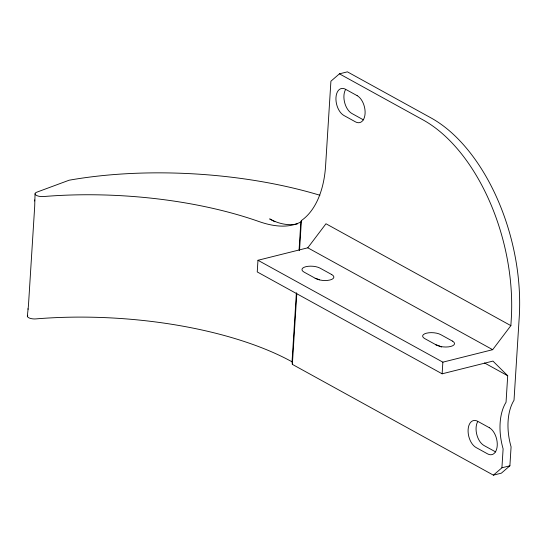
<?xml version="1.0" encoding="UTF-8"?>
<svg xmlns="http://www.w3.org/2000/svg" width="547" height="547" viewBox="0 0 547 547"><rect width="100%" height="100%" fill="white"/><g stroke="black" fill="none" stroke-linecap="round" stroke-linejoin="round"><path stroke-width="0.82" d="M35.049 193.823L34.7 206.308L28.465 305.349L27.35 316.173M257.972 260.276L442.865 362.162L492.676 349.683L510.864 325.636L325.971 223.757L307.79 247.805L257.972 260.276L257.24 271.927L442.133 373.813L492.943 361.088L507.712 375.741L506.043 402.25A47.945 28.054 75.9 0 0 503.11 448.861L501.92 467.794L493.401 475.158L292.351 364.37L292.036 361.806L296.385 292.741M299.065 250.109L300.836 221.973L301.404 220.544A94.987 55.582 75.9 0 0 325.602 165.679L330.914 81.202L339.434 73.838L347.4 71.842L431.091 117.954A158.309 92.634 75.9 0 1 519.233 317.233L514.016 400.254A47.945 28.054 75.9 0 0 511.083 446.865L509.886 465.798L501.373 473.162L493.401 475.158M292.351 364.37L296.795 293.739M299.53 250.335L301.404 220.544M442.133 373.813L442.865 362.162M510.864 325.636L511.267 319.229A158.309 92.634 75.9 0 0 423.118 119.95L339.434 73.838M34.591 200.968L34.734 199.949M300.836 221.973C287.825 228.762 272.317 226.219 259.046 221.569A229.419 88.901 3.6 0 0 43.459 196.558A6.332 2.455 3.6 0 1 36.088 195.197A6.332 2.455 3.6 0 1 36.711 192.216L69.086 180.223A239.408 92.778 3.6 0 1 319.927 195.258M28.246 309.069L27.801 308.959M501.92 467.794L509.886 465.798M363.468 119.882L351.871 113.489A14.249 8.335 75.9 0 1 345.519 89.646M274.874 221.761L269.685 218.903A94.987 55.582 75.9 0 0 297.568 223.819M307.79 247.805L492.676 349.683M484.505 362.955L507.712 375.741M441.436 347.078L439.979 346.278A10.133 3.925 3.6 0 0 435.795 344.829M495.657 451.931L484.02 445.518A14.249 8.335 75.9 0 1 477.675 421.675M27.76 315.284A6.332 2.455 3.6 0 0 29.141 317.951A6.332 2.455 3.6 0 0 35.767 318.908A229.419 88.901 3.6 0 1 292.036 361.806M315.134 278.334A10.133 3.925 3.6 0 1 319.311 279.784M357.15 95.657L345.547 89.264A14.249 8.335 75.9 0 0 335.967 97.544A14.249 8.335 75.9 0 0 343.899 115.479L355.502 121.878A14.249 8.335 75.9 0 0 365.081 113.591A14.249 8.335 75.9 0 0 357.15 95.657M331.721 274.567L320.043 268.133A10.133 3.925 3.6 0 0 305.848 266.697A10.133 3.925 3.6 0 0 304.105 272.126L315.783 278.56A10.133 3.925 3.6 0 0 329.978 279.996A10.133 3.925 3.6 0 0 331.721 274.567M452.39 341.061L440.711 334.62A10.133 3.925 3.6 0 0 426.51 333.185A10.133 3.925 3.6 0 0 424.773 338.614L436.444 345.048A10.133 3.925 3.6 0 0 450.646 346.483A10.133 3.925 3.6 0 0 452.39 341.061M489.298 427.686L477.695 421.293A14.249 8.335 75.9 0 0 468.116 429.58A14.249 8.335 75.9 0 0 476.047 447.514L487.692 453.928A14.249 8.335 75.9 0 0 497.237 445.593A14.249 8.335 75.9 0 0 489.298 427.686"/></g></svg>
